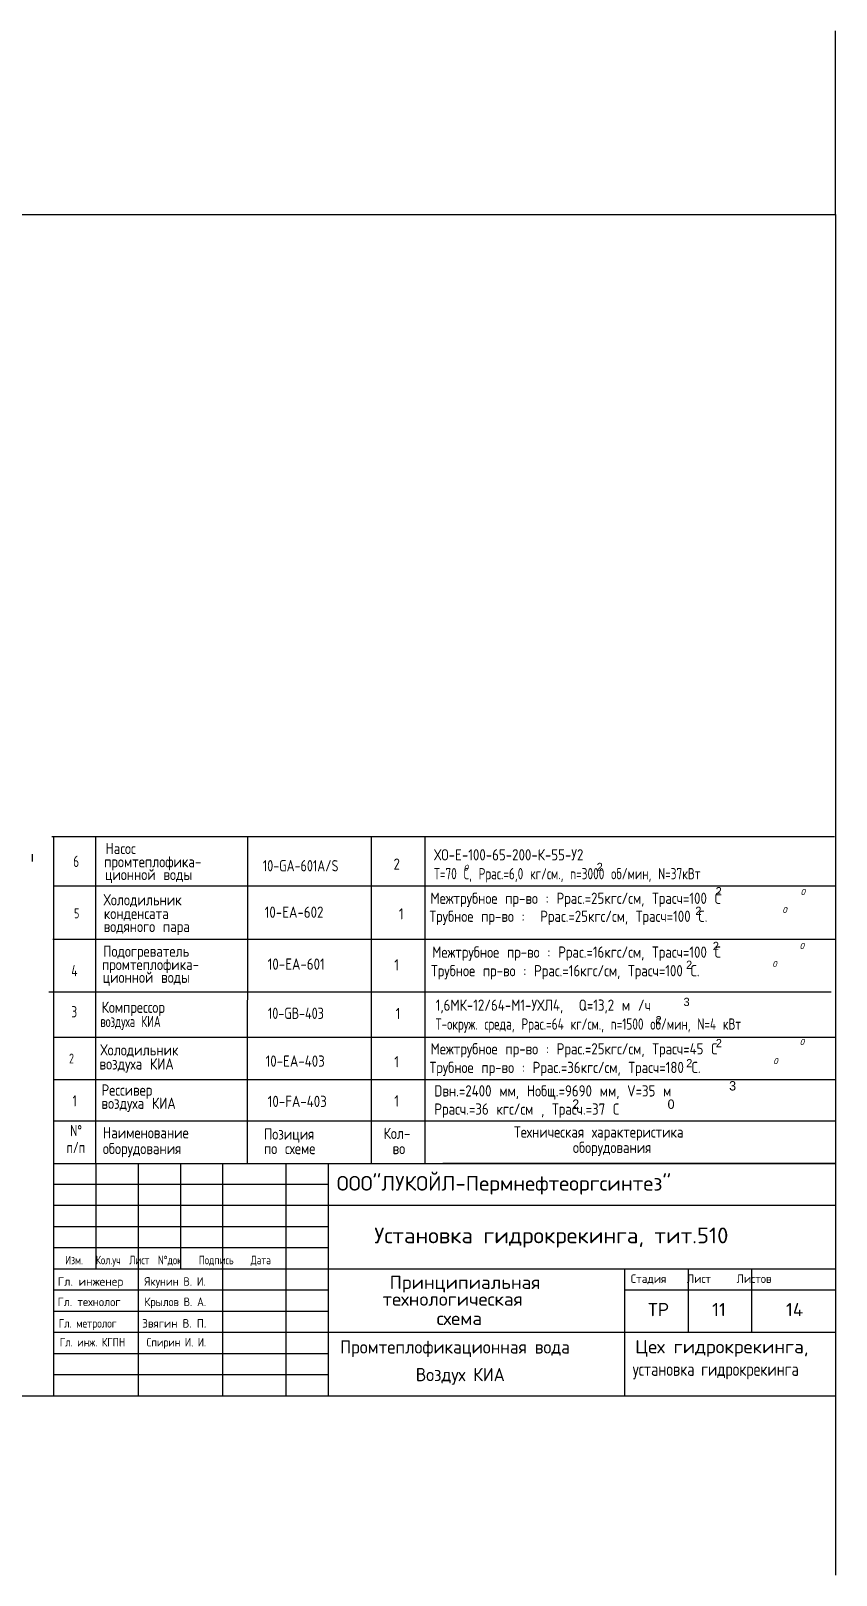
# Model space of a CAD drawing. Extents: x 71 to 279, y 48 to 143.
# Drawn here: x 192.58 to 209.86, y 48.41 to 81.53 of the extents above; entities that cross this region are included whole.
import ezdxf

# ---------------------------------------------------------------- set-up
doc = ezdxf.new("R2010")
doc.units = 0
doc.header["$MEASUREMENT"] = 0
doc.linetypes.add('DASHS', pattern=[0.375, 0.25, -0.125])
doc.layers.get('0').update_dxf_attribs({"linetype": 'CONTINUOUS'})
for name, color, linetype in [('1', 2, 'CONTINUOUS'), ('3', 7, 'DASHS'), ('CORPORATSERV', 3, 'CONTINUOUS'), ('IN-MIN-PROC', 7, 'CONTINUOUS'), ('IN-SOFTWARE', 7, 'CONTINUOUS'), ('IN-TEXT', 51, 'CONTINUOUS')]:
    doc.layers.add(name, color=color, linetype=linetype)
doc.styles.add('S1', font='SIMPLEX.shx')
doc.styles.add('STYLE', font='txt.shx', dxfattribs={"width": 0.8, "height": 4})

msp = doc.modelspace()

# ---------------------------------------------------------------- linework, layer by layer
at = {"color": 6, "linetype": 'Continuous'}
for p, q in [((143.114, 77.594), (209.845, 77.594)), ((143.152, 52.259), (209.861, 52.255))]:
    msp.add_line(p, q, dxfattribs=at)
at = {"color": 7}
for p, q in [((209.845, 77.594), (209.845, 52.255)), ((193.065, 64.249, -0.11), (193.065, 52.255)), ((193.973, 57.236, -0.275), (193.971, 64.249, -0.102)), ((197.23, 57.236, 0.637), (197.236, 64.249, -0.072)), ((199.89, 57.236, -0.123), (199.888, 64.249, -0.048)), ((201.042, 57.236, -0.123), (201.04, 64.249, -0.038)), ((192.961, 60.916, -0.123), (209.757, 60.916, -0.274)), ((193.065, 59.946, -0.11), (209.861, 59.946, 0.001)), ((193.065, 58.151, -0.123), (209.861, 58.151, -0.274)), ((193.065, 57.236, -0.123), (209.861, 57.239, 0.001)), ((193.065, 57.236, -0.123), (209.861, 57.236, -0.123)), ((196.697, 52.255, 0.76), (196.697, 57.239, 0.76)), ((198.059, 52.255, 0.76), (198.059, 57.239, 0.76)), ((198.967, 52.255, 0.76), (198.967, 57.239, 0.76)), ((209.861, 57.236, -0.123), (201.418, 57.236, -0.123)), ((193.065, 56.794, 0.76), (198.967, 56.794, 0.76)), ((193.065, 56.34, 0.76), (209.861, 56.34, 0.76)), ((193.065, 55.886, 0.76), (198.967, 55.886, 0.76)), ((193.065, 55.432, 0.76), (198.967, 55.432, 0.76)), ((193.065, 54.978, 0.76), (209.861, 54.978, 0.76)), ((205.322, 54.978, 0.76), (205.322, 52.255, 0.76)), ((206.684, 54.978, 0.76), (206.684, 53.617, 0.76)), ((208.046, 54.978, 0.76), (208.046, 53.617, 0.76)), ((193.065, 54.525, 0.76), (198.967, 54.525, 0.76)), ((205.322, 54.525, 0.76), (209.861, 54.525, 0.76)), ((193.065, 54.071, 0.76), (198.967, 54.071, 0.76)), ((193.065, 53.617, 0.76), (209.861, 53.617, 0.76)), ((193.065, 53.163, 0.76), (198.967, 53.163, 0.76)), ((193.065, 52.709, 0.76), (198.967, 52.709, 0.76)), ((209.845, 52.255), (209.861, 52.255))]:
    msp.add_line(p, q, dxfattribs=at)
at = {"color": 2, "linetype": 'Continuous'}
msp.add_line((192.607, 63.872, 0.76), (192.607, 63.718, 0.76), dxfattribs=at)
msp.add_line((193.065, 59.04, -0.339), (207.844, 59.04, -0.127))
at = {"color": 7, "linetype": 'Continuous'}
for p, q in [((193.973, 57.239), (193.973, 54.978)), ((194.881, 57.239), (194.881, 52.255)), ((195.789, 57.239), (195.789, 54.978))]:
    msp.add_line(p, q, dxfattribs=at)
at = {"layer": 'IN-MIN-PROC', "color": 4, "linetype": 'Continuous'}
for p, q in [((209.845, 77.594), (209.845, 81.532)), ((209.845, 52.255), (209.845, 48.407))]:
    msp.add_line(p, q, dxfattribs=at)
at = {"layer": 'IN-SOFTWARE'}
for p, q in [((193.03, 64.249, -0.11), (209.826, 64.249, 0.042)), ((193.059, 63.195, -0.11), (209.855, 63.195, 0.042)), ((193.047, 62.052, -0.123), (209.843, 62.052, 0.029)), ((193.065, 59.946, -0.11), (209.861, 59.946, 0.042)), ((193.065, 59.04, -0.123), (209.861, 59.04, 0.029))]:
    msp.add_line(p, q, dxfattribs=at)

# ---------------------------------------------------------------- texts
at = {"layer": '1', "color": 7, "style": 'S1'}
msp.add_text('ООО"ЛУКОЙЛ-Пермнефтеоргсинтез"', height=0.31431, dxfattribs=at).set_placement((199.144, 56.655))
at = {"layer": '3', "color": 7, "linetype": 'ByBlock', "oblique": 15}
for p in [(201.866, 63.516, -0.734), (209.099, 62.996, -0.734), (208.708, 62.612, -0.734), (209.078, 61.838, -0.734), (208.492, 61.454, -0.734), (209.081, 59.78, -0.734), (208.513, 59.37, -0.888)]:
    msp.add_text('0', height=0.128, dxfattribs=at).set_placement(p)
at = {"layer": 'CORPORATSERV', "color": 7}
for s, height, style, width, p in [('Насос', 0.2412, 'STYLE', 0.8, (194.179, 63.874, -0.432)), ('ХО-Е-100-65-200-К-55-У2', 0.24116, 'STYLE', 0.8, (201.232, 63.738, -0.11)), ('6', 0.241, 'STYLE', 0.7, (193.487, 63.597, -0.11)), ('промтеплофика-', 0.24116, 'STYLE', 0.8, (194.152, 63.59, -0.432)), ('10-GA-601A/S', 0.24116, 'STYLE', 0.75, (197.557, 63.504, -0.18)), ('2', 0.241, 'STYLE', 0.8, (200.362, 63.539, -0.299)), ('ционной воды', 0.24116, 'STYLE', 0.8, (194.17, 63.316, -0.432)), ('Т=70 С, Ррас.=6,0 кг/см., n=3000 об/мин, N=37кВт', 0.24116, 'STYLE', 0.7, (201.232, 63.333, -0.11)), ('Холодильник ', 0.24116, 'STYLE', 0.8, (194.14, 62.774, -1.258)), (' Межтрубное пр-во : Ррас.=25кгс/см, Трасч=100 С', 0.24116, 'STYLE', 0.8, (200.988, 62.805, -0.841)), ('5', 0.212, 'STYLE', 0.7, (193.506, 62.497, -0.955)), ('конденсата', 0.2412, 'STYLE', 0.8, (194.146, 62.479, -1.258)), ('10-ЕА-602', 0.2412, 'STYLE', 0.8, (197.597, 62.507, -1.258)), ('1', 0.241, 'STYLE', 0.8, (200.477, 62.471, -0.238)), (' Трубное пр-во :  Ррас.=25кгс/см, Трасч=100 С.', 0.24116, 'STYLE', 0.8, (200.966, 62.419, -0.841)), ('водяного пара', 0.24116, 'STYLE', 0.8, (194.141, 62.201, -1.258)), ('промтеплофика-', 0.24116, 'STYLE', 0.8, (194.104, 61.386, -0.402)), ('Подогреватель ', 0.24116, 'STYLE', 0.8, (194.131, 61.67, -0.402)), ('10-ЕA-601', 0.2412, 'STYLE', 0.8, (197.661, 61.394, 0.509)), ('1', 0.241, 'STYLE', 0.8, (200.378, 61.378, -0.246)), (' Межтрубное пр-во : Ррас.=16кгс/см, Трасч=100 С', 0.24116, 'STYLE', 0.8, (201.025, 61.651, -0.841)), ('4', 0.241, 'STYLE', 0.7, (193.448, 61.253, -0.123)), ('ционной воды', 0.24116, 'STYLE', 0.8, (194.121, 61.111, -0.402)), (' Трубное пр-во : Ррас.=16кгс/см, Трасч=100 С.', 0.24116, 'STYLE', 0.8, (201.002, 61.252, -0.841)), ('Компрессор', 0.2412, 'STYLE', 0.8, (194.098, 60.467, -0.11)), ('1,6МК-12/64-М1-УХЛ4,  Q=13,2 м /ч', 0.24116, 'STYLE', 0.8, (201.268, 60.513, -0.11)), ('3', 0.241, 'STYLE', 0.7, (193.448, 60.372, -0.11)), ('воздуха КИА', 0.24116, 'STYLE', 0.65, (194.071, 60.164, -0.11)), ('10-GВ-403', 0.2412, 'STYLE', 0.75, (197.666, 60.338, -0.11)), ('1', 0.241, 'STYLE', 0.8, (200.409, 60.335, -0.234)), ('Т-окруж. среда, Ррас.=64 кг/см., n=1500 об/мин, N=4 кВт', 0.24116, 'STYLE', 0.7, (201.268, 60.108, -0.11)), ('Холодильник ', 0.24116, 'STYLE', 0.8, (194.071, 59.553, -1.258)), (' Межтрубное пр-во : Ррас.=25кгс/см, Трасч=45 С', 0.24116, 'STYLE', 0.8, (200.992, 59.576, -0.841)), ('2', 0.212, 'STYLE', 0.7, (193.398, 59.383, -0.841)), ('воздуха КИА', 0.24116, 'STYLE', 0.8, (194.052, 59.252, -1.258)), ('10-ЕА-403', 0.2412, 'STYLE', 0.8, (197.616, 59.313, -1.258)), ('1', 0.241, 'STYLE', 0.8, (200.38, 59.3, -0.238)), (' Трубное пр-во : Ррас.=36кгс/см, Трасч=180 С.', 0.24116, 'STYLE', 0.8, (200.97, 59.177, -0.841)), ('1', 0.241, 'STYLE', 0.7, (193.475, 58.462, -0.123)), ('воздуха КИА', 0.24116, 'STYLE', 0.8, (194.094, 58.408, -0.402)), ('Рессивер', 0.2412, 'STYLE', 0.8, (194.094, 58.692, -0.402)), ('10-FA-403', 0.2412, 'STYLE', 0.8, (197.662, 58.449, 0.509)), ('1', 0.241, 'STYLE', 0.8, (200.379, 58.458, -0.246)), ('Dвн.=2400 мм, Нобщ.=9690 мм, V=35 м', 0.24116, 'STYLE', 0.8, (201.237, 58.674, -0.251)), ('Ррасч.=36 кгс/см , Трасч.=37 С', 0.24116, 'STYLE', 0.8, (201.237, 58.284, -0.251)), ('N%%d', 0.2412, 'STYLE', 0.7, (193.424, 57.821, -0.883)), ('Наименование', 0.24116, 'STYLE', 0.8, (194.124, 57.777, -0.883)), ('Позиция', 0.2412, 'STYLE', 0.8, (197.582, 57.749, -0.883)), ('Кол-', 0.2412, 'STYLE', 0.8, (200.151, 57.763, -0.883)), ('Техническая характеристика', 0.24116, 'STYLE', 0.8, (202.949, 57.792, -0.883)), ('п/п', 0.2412, 'STYLE', 0.7, (193.345, 57.461, -1.006)), ('оборудования', 0.24116, 'STYLE', 0.8, (194.124, 57.437, -0.883)), ('оборудования', 0.24116, 'STYLE', 0.8, (204.213, 57.461, -0.883)), ('по схеме', 0.2412, 'STYLE', 0.8, (197.582, 57.437, -0.883)), ('во', 0.2412, 'STYLE', 0.8, (200.342, 57.437, -0.883)), ('Изм.   Кол.уч  Лист  N%%dдок    Подпись    Дата', 0.18412, 'S1', 0.75, (193.316, 55.074)), ('Гл. инженер', 0.18412, 'S1', 0.95, (193.155, 54.614)), ('Якунин В. И.', 0.18412, 'S1', 0.85, (195.017, 54.614)), ('Стадия    Лист     Листов', 0.18412, 'S1', 0.9, (205.453, 54.674, 0.76)), ('Гл. технолог', 0.18412, 'S1', 0.9, (193.155, 54.177)), ('Крылов В. А.', 0.18412, 'S1', 0.85, (195.017, 54.177)), ('Гл. метролог', 0.18412, 'S1', 0.8, (193.178, 53.716)), ('Звягин В. П.', 0.18412, 'S1', 0.9, (194.968, 53.716)), ('Гл. инж. КГПН', 0.18412, 'S1', 0.8, (193.201, 53.311)), ('Спирин И. И.', 0.18412, 'S1', 0.8, (195.063, 53.311)), ('Промтеплофикационная вода', 0.28421, 'S1', 0.9, (199.215, 53.16, 0.76)), ('Воздух КИА', 0.2842, 'S1', 0.9, (200.84, 52.567, 0.76)), ('установка гидрокрекинга', 0.28421, 'S1', 0.75, (205.496, 52.682))]:
    msp.add_text(s, height=height, dxfattribs=dict(at, style=style, width=width)).set_placement(p)
at = {"layer": 'CORPORATSERV', "color": 7, "style": 'S1'}
for s, height, p in [('Установка гидрокрекинга, тит.510', 0.3382, (199.95, 55.525)), ('Принципиальная', 0.28421, (200.28, 54.546)), ('технологическая ', 0.28421, (200.125, 54.185)), ('ТР', 0.2842, (205.823, 53.961)), ('11', 0.2842, (207.199, 53.961)), ('14', 0.2842, (208.784, 53.961)), ('схема', 0.2842, (201.287, 53.772)), ('Цех гидрокрекинга,', 0.28421, (205.548, 53.166))]:
    msp.add_text(s, height=height, dxfattribs=at).set_placement(p)
at = {"layer": 'IN-TEXT', "color": 7}
for s, height, p in [('2', 0.177, (204.722, 63.509, -0.044)), ('2', 0.177, (207.276, 62.989, -0.838)), ('2', 0.177, (206.84, 62.568, -0.841)), ('2', 0.177, (207.215, 61.814, -0.841)), ('2', 0.177, (206.641, 61.41, -0.841)), ('3', 0.177, (206.586, 60.615, -0.11)), ('2', 0.177, (205.985, 60.222, -0.11)), ('2', 0.177, (207.279, 59.73, -0.841)), ('2', 0.177, (206.644, 59.3, -0.84)), ('3', 0.201, (207.565, 58.803, -0.251)), ('2', 0.201, (204.198, 58.409, -0.251)), ('0', 0.201, (206.244, 58.409, -0.251))]:
    msp.add_text(s, height=height, dxfattribs=at).set_placement(p)

doc.saveas('drawing.dxf')
